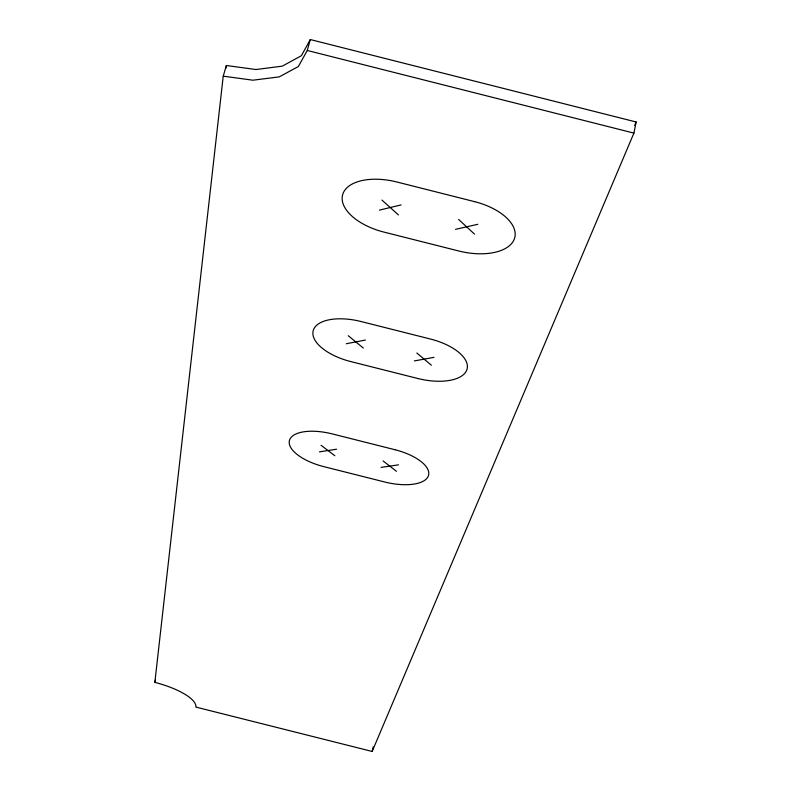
<?xml version="1.0" encoding="UTF-8"?>
<svg xmlns="http://www.w3.org/2000/svg" width="791" height="791" viewBox="0 0 791 791"><rect width="100%" height="100%" fill="white"/><g stroke="black" fill="none" stroke-linecap="round" stroke-linejoin="round"><path stroke-width="1.19" d="M154.848 682.396L223.23 76.163L226.364 65.524L255.997 69.529L282.268 66.147L301.381 55.716L310.309 39.55L636.152 121.992L633.907 133.106L372.156 751.45L195.842 707.075A43.95 13.674 15 0 0 154.848 682.396L155.471 680.112M226.088 67.986L226.364 65.524M372.156 751.45L373.194 746.912M223.23 76.163L252.922 80.198L279.233 76.885L298.355 66.533L307.274 50.466L310.309 39.55M634.718 125.413L636.152 121.992M379.423 210.109L401.096 204.918M455.527 229.341L477.794 224.298M346.27 343.739L365.402 340.041M414.355 360.923L433.962 357.354M319.455 451.859L336.58 449.209M381.035 467.392L398.555 464.841M307.274 50.466L633.907 133.106M321.077 445.303L334.85 455.745M383.062 460.935L396.429 471.278M348.267 335.71L363.296 348.04M416.827 353.023L431.372 365.224M381.915 200.074L398.456 214.915M458.622 219.453L474.551 234.146M417.905 378.523L350.769 361.576A44.049 20.675 14.1 0 1 313.187 330.757A44.049 20.675 14.1 0 1 361.022 321.512L430.571 339.072A44.069 20.665 13.1 0 1 466.927 369.575A44.069 20.665 13.1 0 1 417.905 378.523M395.025 449.733L332.25 433.903A39.827 16.908 14.1 0 0 289.427 440.538A39.827 16.908 14.1 0 0 323.855 466.65L384.673 481.986A39.837 16.898 13.4 0 0 428.455 475.599A39.837 16.898 13.4 0 0 395.025 449.733M474.699 201.675L396.766 181.97A49.269 25.866 14.1 0 0 342.572 194.952A49.269 25.866 14.1 0 0 383.932 232.089L458.849 251.014A49.289 25.846 12.8 0 0 514.526 238.417A49.289 25.846 12.8 0 0 474.699 201.675"/></g></svg>
